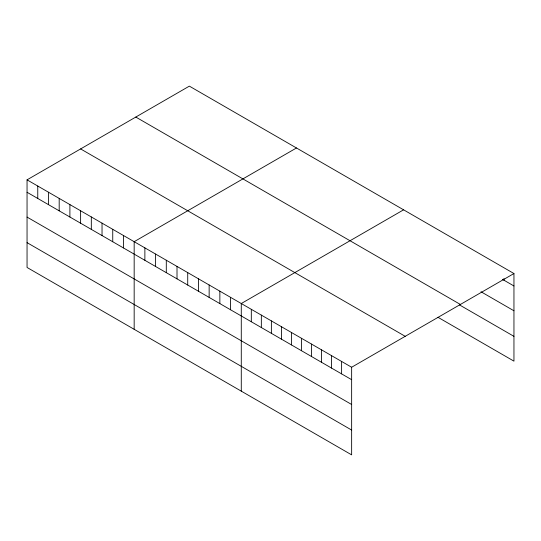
<?xml version="1.0" encoding="UTF-8"?>
<svg xmlns="http://www.w3.org/2000/svg" width="541" height="541" viewBox="0 0 541 541"><rect width="100%" height="100%" fill="white"/><g stroke="black" fill="none" stroke-linecap="round" stroke-linejoin="round"><path stroke-width="0.81" d="M27.05 179.849L351.643 367.244L351.643 454.866L27.05 267.464L27.05 179.849L189.357 86.134L513.95 273.536L513.95 361.151L437.987 317.296M296.475 147.977L134.168 241.685L134.168 329.307M403.593 209.82L241.279 303.528L241.279 391.15M351.643 367.244L513.95 273.536M502.481 279.352L513.95 285.973M480.983 291.748L513.95 310.784M135.798 117.059L460.391 304.461M459.485 304.901L513.95 336.346M80.609 148.924L405.202 336.319M27.05 192.278L351.643 379.681M27.05 217.09L351.643 404.492M27.05 242.652L351.643 430.054M503.914 278.52L503.914 280.177M341.608 361.456L341.608 373.885M331.572 355.66L331.572 368.096M321.543 349.871L321.543 362.301M311.508 344.076L311.508 356.512M301.479 338.287L301.479 350.717M291.443 332.492L291.443 344.928M281.408 326.696L281.408 339.133M271.379 320.908L271.379 333.344M261.344 315.112L261.344 327.548M251.315 309.324L251.315 321.76M230.567 297.347L230.567 309.783M219.856 291.159L219.856 303.596M209.144 284.979L209.144 297.415M198.432 278.791L198.432 291.227M187.72 272.61L187.72 285.046M177.008 266.422L177.008 278.858M166.297 260.241L166.297 272.678M155.585 254.054L155.585 266.49M144.873 247.873L144.873 260.309M123.456 235.504L123.456 247.94M112.744 229.316L112.744 241.753M102.033 223.135L102.033 235.572M91.321 216.948L91.321 229.384M80.609 210.767L80.609 223.203M69.897 204.579L69.897 217.015M59.185 198.398L59.185 210.834M48.474 192.217L48.474 204.647M37.762 186.03L37.762 198.466"/></g></svg>
